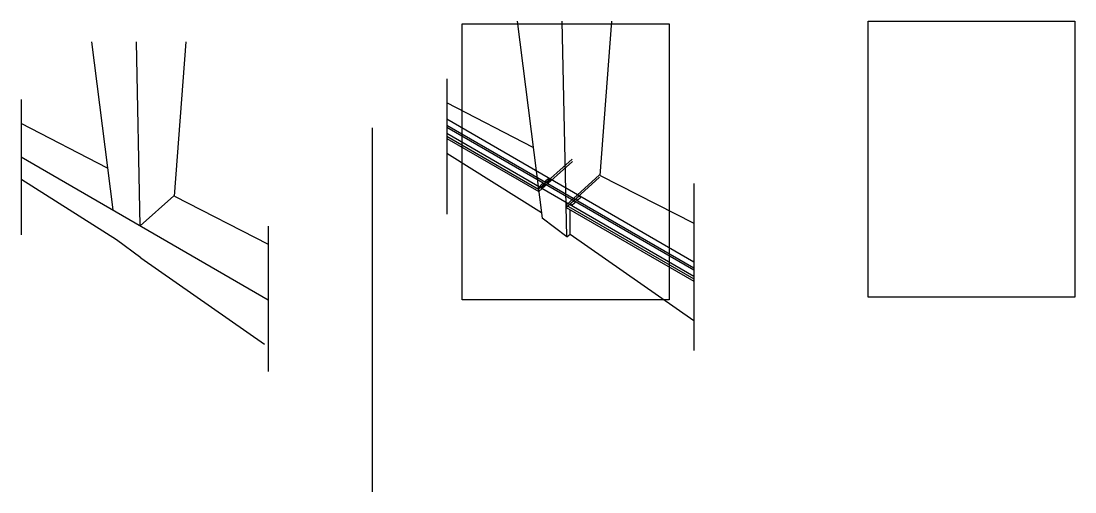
# Model space of a CAD drawing. Header units: millimetres. Extents: x -8 to 5830, y -596 to 3598.
# Drawn here: x 1336.3 to 1387.3, y 2284.5 to 2307.3 of the extents above; entities that cross this region are included whole.
import ezdxf

# ---------------------------------------------------------------- set-up
doc = ezdxf.new("R2010")
doc.units = ezdxf.units.MM
doc.linetypes.add('JIS_02_1.0', pattern=[2, 1, -1])
doc.layers.get('0').update_dxf_attribs({"color": 9})
picture_1 = doc.add_image_def('image1.jpeg', size_in_pixel=(1200, 1600))

msp = doc.modelspace()

# ---------------------------------------------------------------- linework, layer by layer
at = {"color": 1}
for p, q in [((1360.309, 2307.314), (1361.522, 2297.773)), ((1362.707, 2296.869), (1362.492, 2307.314)), ((1364.333, 2299.85), (1364.895, 2307.314)), ((1339.686, 2306.308), (1340.723, 2298.176)), ((1342.052, 2297.409), (1341.869, 2306.308)), ((1343.71, 2298.844), (1344.272, 2306.308)), ((1356.901, 2304.518), (1356.901, 2297.973)), ((1336.278, 2303.513), (1336.278, 2296.967)), ((1361.086, 2301.2), (1356.901, 2303.361)), ((1340.463, 2300.194), (1336.278, 2302.356)), ((1353.28, 2302.156), (1353.28, 2284.535)), ((1356.901, 2301.75), (1361.342, 2299.184)), ((1356.901, 2301.64), (1361.357, 2299.066)), ((1336.278, 2300.744), (1348.242, 2293.833)), ((1361.488, 2298.04), (1356.901, 2300.91)), ((1361.342, 2299.184), (1362.968, 2300.638)), ((1361.357, 2299.066), (1362.983, 2300.519)), ((1340.907, 2296.735), (1336.312, 2299.636)), ((1362.675, 2298.414), (1364.301, 2299.868)), ((1362.678, 2298.303), (1364.303, 2299.757)), ((1364.333, 2299.85), (1368.865, 2297.532)), ((1368.865, 2299.451), (1368.865, 2291.372)), ((1342.052, 2297.409), (1343.678, 2298.862)), ((1343.71, 2298.844), (1348.242, 2296.526)), ((1362.675, 2298.414), (1368.865, 2294.839)), ((1362.678, 2298.303), (1368.865, 2294.728)), ((1362.877, 2297.003), (1362.877, 2298.188)), ((1362.707, 2296.869), (1361.522, 2297.773)), ((1348.242, 2297.387), (1348.242, 2290.366)), ((1342.084, 2295.863), (1340.907, 2296.735)), ((1362.707, 2296.869), (1362.877, 2297.003)), ((1362.877, 2297.003), (1368.865, 2292.82)), ((1342.084, 2295.863), (1348.073, 2291.68))]:
    msp.add_line(p, q, dxfattribs=at)
at = {"color": 4, "linetype": 'JIS_02_1.0', "ltscale": 500}
for p, q in [((1356.901, 2302.584), (1368.865, 2295.673)), ((1356.901, 2302.283), (1368.865, 2295.371)), ((1356.901, 2302.187), (1368.865, 2295.276)), ((1356.901, 2301.886), (1368.865, 2294.974))]:
    msp.add_line(p, q, dxfattribs=at)
for centre in [(1361.794, 2299.606), (1361.526, 2299.365), (1363.004, 2298.511), (1363.273, 2298.752)]:
    msp.add_ellipse(centre, major_axis=(-0.102, -0.091), ratio=0.418955, dxfattribs=at)

# ---------------------------------------------------------------- pictures from other files: only their frames are drawn
image = msp.add_image(picture_1, insert=(1377.308, 2293.951), size_in_units=(10.015, 13.353))
image.dxf.flags = 7
image = msp.add_image(picture_1, insert=(1357.648, 2293.831), size_in_units=(10.015, 13.353))
image.dxf.flags = 7

doc.saveas('drawing.dxf')
